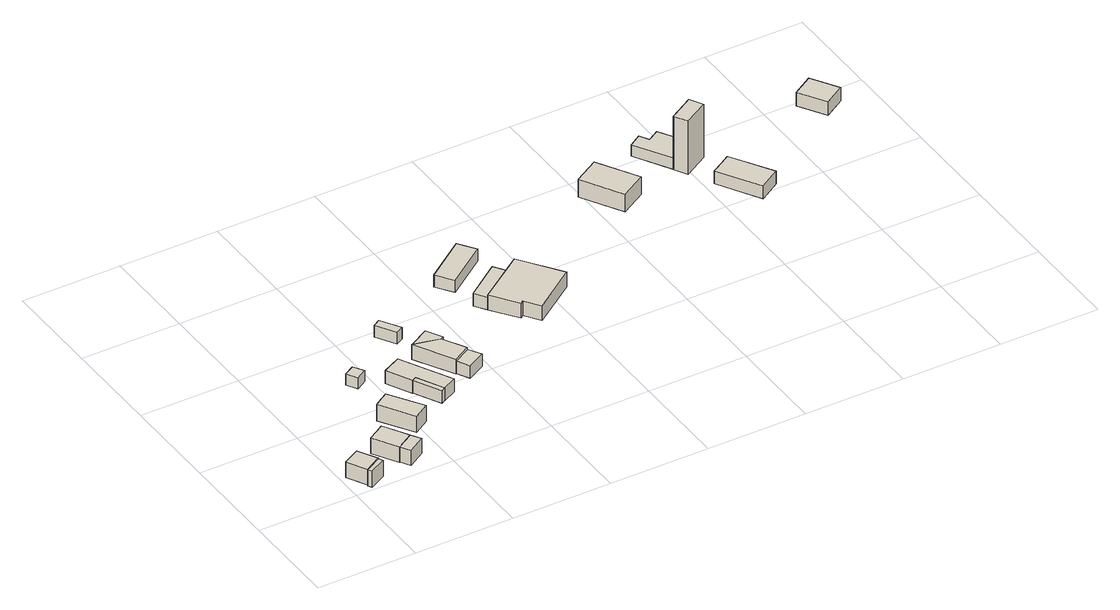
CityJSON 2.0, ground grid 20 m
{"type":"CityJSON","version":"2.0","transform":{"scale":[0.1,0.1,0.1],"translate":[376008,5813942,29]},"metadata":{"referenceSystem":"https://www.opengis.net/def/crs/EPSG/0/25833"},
"CityObjects":{
"building1":{"type":"Building","attributes":{"Gemeindeschluessel":"11000005","BezugspunktDach":"2200","function":"31001_1312","measuredHeight":3.58,"storeysAboveGround":1},"address":[{"country":"Germany","locality":"Berlin","thoroughfareNumber":"48 (26)","thoroughfareName":"Breitehornweg"}],"geometry":[{"type":"Solid","lod":"1","boundaries":[[[[0,1,2,3,4]],[[5,6,7,8,9]],[[5,9,4,3]],[[6,5,3,2]],[[7,6,2,1]],[[8,7,1,0]],[[9,8,0,4]]]]}]},
"building2":{"type":"Building","attributes":{"Gemeindeschluessel":"11000005","BezugspunktDach":"2200","function":"51009_1610","measuredHeight":3.53,"storeysAboveGround":0},"address":[{"country":"Germany","locality":"Berlin"}],"geometry":[{"type":"Solid","lod":"1","boundaries":[[[[10,11,12,13]],[[14,15,16,17]],[[14,17,13,12]],[[15,14,12,11]],[[16,15,11,10]],[[17,16,10,13]]]]}]},
"building3":{"type":"Building","attributes":{"Gemeindeschluessel":"11000005","BezugspunktDach":"2200","function":"31001_1312","measuredHeight":3.57,"storeysAboveGround":1},"address":[{"country":"Germany","locality":"Berlin","thoroughfareNumber":"48 (27)","thoroughfareName":"Breitehornweg"}],"geometry":[{"type":"Solid","lod":"1","boundaries":[[[[18,19,20,21,22]],[[23,24,25,26,27]],[[23,27,22,21]],[[24,23,21,20]],[[25,24,20,19]],[[26,25,19,18]],[[27,26,18,22]]]]}]},
"building4":{"type":"Building","attributes":{"Gemeindeschluessel":"11000005","BezugspunktDach":"2200","function":"51009_1610","measuredHeight":3.22,"storeysAboveGround":0},"address":[{"country":"Germany","locality":"Berlin"}],"geometry":[{"type":"Solid","lod":"1","boundaries":[[[[28,29,19,18]],[[30,31,32,33]],[[30,33,18,19]],[[31,30,19,29]],[[32,31,29,28]],[[33,32,28,18]]]]}]},
"building5":{"type":"Building","attributes":{"Gemeindeschluessel":"11000005","BezugspunktDach":"2200","function":"31001_1312","measuredHeight":4.02,"storeysAboveGround":1},"address":[{"country":"Germany","locality":"Berlin","thoroughfareNumber":"48 (28)","thoroughfareName":"Breitehornweg"}],"geometry":[{"type":"Solid","lod":"1","boundaries":[[[[34,35,36,37,38]],[[39,40,41,42,43]],[[39,43,38,37]],[[40,39,37,36]],[[41,40,36,35]],[[42,41,35,34]],[[43,42,34,38]]]]}]},
"building6":{"type":"Building","attributes":{"Gemeindeschluessel":"11000005","BezugspunktDach":"2200","function":"31001_1000","measuredHeight":2.4,"storeysAboveGround":1},"address":[{"country":"Germany","locality":"Berlin","thoroughfareNumber":"48 (29)","thoroughfareName":"Breitehornweg"}],"geometry":[{"type":"Solid","lod":"1","boundaries":[[[[44,45,46,47]],[[48,49,50,51]],[[48,51,47,46]],[[49,48,46,45]],[[50,49,45,44]],[[51,50,44,47]]]]}]},
"building7":{"type":"Building","attributes":{"Gemeindeschluessel":"11000005","BezugspunktDach":"2200","function":"51009_1610","measuredHeight":2.71,"storeysAboveGround":0},"address":[{"country":"Germany","locality":"Berlin"}],"geometry":[{"type":"Solid","lod":"1","boundaries":[[[[52,53,54,55]],[[56,57,58,59]],[[56,59,55,54]],[[57,56,54,53]],[[58,57,53,52]],[[59,58,52,55]]]]}]},
"building8":{"type":"Building","attributes":{"Gemeindeschluessel":"11000005","BezugspunktDach":"2200","function":"31001_1312","measuredHeight":2.8,"storeysAboveGround":1},"address":[{"country":"Germany","locality":"Berlin","thoroughfareNumber":"48 (30)","thoroughfareName":"Breitehornweg"}],"geometry":[{"type":"Solid","lod":"1","boundaries":[[[[55,54,53,60,61,62]],[[63,64,65,66,67,68]],[[63,68,62,61]],[[64,63,61,60]],[[65,64,60,53]],[[66,65,53,54]],[[67,66,54,55]],[[68,67,55,62]]]]}]},
"building9":{"type":"Building","attributes":{"Gemeindeschluessel":"11000005","BezugspunktDach":"2200","function":"31001_1000","measuredHeight":2.46,"storeysAboveGround":1},"address":[{"country":"Germany","locality":"Berlin","thoroughfareNumber":"48 (32)","thoroughfareName":"Breitehornweg"}],"geometry":[{"type":"Solid","lod":"1","boundaries":[[[[69,70,71,72]],[[73,74,75,76]],[[73,76,72,71]],[[74,73,71,70]],[[75,74,70,69]],[[76,75,69,72]]]]}]},
"building10":{"type":"Building","attributes":{"Gemeindeschluessel":"11000005","function":"31001_1312"},"address":[{"country":"Germany","locality":"Berlin","thoroughfareNumber":"48 (31)","thoroughfareName":"Breitehornweg"}],"children":["building10-1","building10-2"]},
"building10-1":{"type":"BuildingPart","attributes":{"BezugspunktDach":"2200","measuredHeight":3.39,"storeysAboveGround":1},"parents":["building10"],"geometry":[{"type":"MultiSurface","lod":"1","boundaries":[[[77,78,79,80,81]],[[82,83,84,85,86]],[[87,88,81,80]],[[89,90,87,80,79]],[[84,83,79,78]],[[85,84,78,77]],[[86,85,77,81]],[[82,86,88,87]],[[83,82,87,90,89]]]}]},
"building10-2":{"type":"BuildingPart","attributes":{"BezugspunktDach":"2200","measuredHeight":3.02,"storeysAboveGround":1},"parents":["building10"],"geometry":[{"type":"MultiSurface","lod":"1","boundaries":[[[90,91,92,88]],[[93,94,83,86]],[[93,86,88,92]],[[94,93,92,91]],[[83,94,91,90]],[[86,95,82,87,88,96]],[[83,90,87,97,82]]]}]},
"building11":{"type":"Building","attributes":{"Gemeindeschluessel":"11000005","BezugspunktDach":"2200","function":"51009_1610","measuredHeight":2.7,"storeysAboveGround":0},"address":[{"country":"Germany","locality":"Berlin"}],"geometry":[{"type":"Solid","lod":"1","boundaries":[[[[98,99,100,101]],[[102,103,104,105]],[[102,105,101,100]],[[103,102,100,99]],[[104,103,99,98]],[[105,104,98,101]]]]}]},
"building12":{"type":"Building","attributes":{"Gemeindeschluessel":"11000005","BezugspunktDach":"2200","function":"31001_1312","measuredHeight":2.65,"storeysAboveGround":1},"address":[{"country":"Germany","locality":"Berlin","thoroughfareNumber":"46 (1)","thoroughfareName":"Breitehornweg"}],"geometry":[{"type":"Solid","lod":"1","boundaries":[[[[106,107,108,109]],[[110,111,112,113]],[[110,113,109,108]],[[111,110,108,107]],[[112,111,107,106]],[[113,112,106,109]]]]}]},
"building13":{"type":"Building","attributes":{"Gemeindeschluessel":"11000005","function":"31001_1310"},"address":[{"country":"Germany","locality":"Berlin","thoroughfareNumber":"46","thoroughfareName":"Breitehornweg"}],"children":["building13-1","building13-2"]},
"building13-1":{"type":"BuildingPart","attributes":{"BezugspunktDach":"2200","measuredHeight":3.81,"storeysAboveGround":1},"parents":["building13"],"geometry":[{"type":"MultiSurface","lod":"1","boundaries":[[[114,115,116,117,118,119,120,121]],[[122,123,124,125,126,127,128,129]],[[130,131,129,121,120]],[[132,130,120,119]],[[124,123,119,118]],[[125,124,118,117]],[[126,125,117,116]],[[127,126,116,115]],[[128,127,115,114]],[[129,128,114,121]],[[122,129,131,130]],[[123,133,122,134,130,132]]]}]},
"building13-2":{"type":"BuildingPart","attributes":{"BezugspunktDach":"2200","measuredHeight":2.69,"storeysAboveGround":1},"parents":["building13"],"geometry":[{"type":"MultiSurface","lod":"1","boundaries":[[[131,132,135,136]],[[137,123,129,138]],[[137,138,136,135]],[[123,137,135,132]],[[123,122,129]],[[138,129,131,136]],[[129,122,130,131]],[[132,130,122,123]]]}]},
"building14":{"type":"Building","attributes":{"Gemeindeschluessel":"11000005","BezugspunktDach":"2200","function":"31001_1312","measuredHeight":4.18,"storeysAboveGround":1},"address":[{"country":"Germany","locality":"Berlin","thoroughfareNumber":"44 (30)","thoroughfareName":"Breitehornweg"}],"geometry":[{"type":"Solid","lod":"1","boundaries":[[[[139,140,141,142]],[[143,144,145,146]],[[143,146,142,141]],[[144,143,141,140]],[[145,144,140,139]],[[146,145,139,142]]]]}]},
"building15":{"type":"Building","attributes":{"Gemeindeschluessel":"11000005","BezugspunktDach":"2200","function":"31001_1312","measuredHeight":2.45,"storeysAboveGround":1},"address":[{"country":"Germany","locality":"Berlin","thoroughfareNumber":"44 (31)","thoroughfareName":"Breitehornweg"}],"geometry":[{"type":"Solid","lod":"1","boundaries":[[[[147,148,149,150,151,152]],[[153,154,155,156,157,158]],[[153,158,152,151]],[[154,153,151,150]],[[155,154,150,149]],[[156,155,149,148]],[[157,156,148,147]],[[158,157,147,152]]]]}]},
"building16":{"type":"Building","attributes":{"Gemeindeschluessel":"11000005","BezugspunktDach":"2200","function":"51009_1610","measuredHeight":11.57,"storeysAboveGround":0},"address":[{"country":"Germany","locality":"Berlin"}],"geometry":[{"type":"Solid","lod":"1","boundaries":[[[[159,160,161,162]],[[163,164,165,166]],[[163,166,162,161]],[[164,163,161,160]],[[165,164,160,159]],[[166,165,159,162]]]]}]},
"building17":{"type":"Building","attributes":{"Gemeindeschluessel":"11000005","BezugspunktDach":"2200","function":"31001_1312","measuredHeight":3.1,"storeysAboveGround":1},"address":[{"country":"Germany","locality":"Berlin","thoroughfareNumber":"44 (32)","thoroughfareName":"Breitehornweg"}],"geometry":[{"type":"Solid","lod":"1","boundaries":[[[[167,168,169,170,171]],[[172,173,174,175,176]],[[172,176,171,170]],[[173,172,170,169]],[[174,173,169,168]],[[175,174,168,167]],[[176,175,167,171]]]]}]},
"building18":{"type":"Building","attributes":{"Gemeindeschluessel":"11000005","BezugspunktDach":"2200","function":"31001_1312","measuredHeight":3.14,"storeysAboveGround":1},"address":[{"country":"Germany","locality":"Berlin","thoroughfareNumber":"44 (36)","thoroughfareName":"Breitehornweg"}],"geometry":[{"type":"Solid","lod":"1","boundaries":[[[[177,178,179,180]],[[181,182,183,184]],[[181,184,180,179]],[[182,181,179,178]],[[183,182,178,177]],[[184,183,177,180]]]]}]}
},
"vertices":[
[30,11,48],[46,20,48],[63,30,48],[42,68,48],[9,50,48],[42,68,14],[63,30,14],[46,20,14],[30,11,14],[9,50,14],
[35,3,47],[68,21,47],[63,30,47],[30,11,47],[63,30,12],[68,21,12],[35,3,12],[30,11,12],
[115,43,45],[149,63,45],[120,113,45],[103,102,45],[85,92,45],[103,102,11],[120,113,11],[149,63,11],[115,43,11],[85,92,11],
[127,23,45],[161,44,45],[149,63,12],[161,44,12],[127,23,12],[115,43,12],
[187,104,46],[218,123,46],[175,189,46],[160,180,46],[145,170,46],[160,180,11],[175,189,11],[218,123,11],[187,104,11],[145,170,11],
[166,267,36],[187,279,36],[174,300,36],[153,288,36],[174,300,12],[187,279,12],[166,267,12],[153,288,12],
[270,155,38],[279,160,38],[251,213,38],[242,208,38],[251,213,11],[279,160,11],[270,155,11],[242,208,11],
[307,174,38],[253,277,38],[216,258,38],[253,277,10],[307,174,10],[279,160,10],[251,213,10],[242,208,10],[216,258,10],
[296,349,34],[311,358,34],[287,397,34],[272,388,34],[287,397,9],[311,358,9],[296,349,9],[272,388,9],
[338,219,41],[373,239,41],[347,285,41],[321,291,41],[294,297,41],[321,291,9],[347,285,9],[373,239,9],[338,219,9],[294,297,9],[321,291,40],[294,297,40],[347,285,20],[347,285,40],
[354,289,40],[336,321,40],[336,321,9],[354,289,9],[309,294,9],[294,297,29],[321,291,33],
[352,194,37],[388,214,37],[373,239,37],[338,219,37],[373,239,10],[388,214,10],[352,194,10],[338,219,10],
[463,428,35],[545,487,35],[521,521,35],[439,461,35],[521,521,9],[545,487,9],[463,428,9],[439,461,9],
[520,300,43],[527,305,43],[548,275,43],[637,338,43],[579,420,43],[554,402,43],[490,357,43],[483,352,43],[490,357,11],[554,402,11],[579,420,11],[637,338,11],[548,275,11],[527,305,11],[520,300,11],[483,352,11],[490,357,38],[483,352,38],[554,402,38],[552,401,11],[490,357,29],
[537,426,38],[467,375,38],[537,426,11],[467,375,11],
[841,476,49],[892,506,49],[844,587,49],[793,557,49],[844,587,11],[892,506,11],[841,476,11],[793,557,11],
[979,541,35],[1028,570,35],[995,624,35],[972,610,35],[961,629,35],[936,613,35],[961,629,11],[972,610,11],[995,624,11],[1028,570,11],[979,541,11],[936,613,11],
[994,515,126],[1043,544,126],[1028,570,126],[979,541,126],[1028,570,10],[1043,544,10],[994,515,10],[979,541,10],
[1068,384,39],[1110,410,39],[1060,492,39],[1039,479,39],[1018,467,39],[1039,479,11],[1060,492,11],[1110,410,11],[1068,384,11],[1018,467,11],
[1295,539,39],[1336,564,39],[1303,617,39],[1262,592,39],[1303,617,10],[1336,564,10],[1295,539,10],[1262,592,10]
]}
